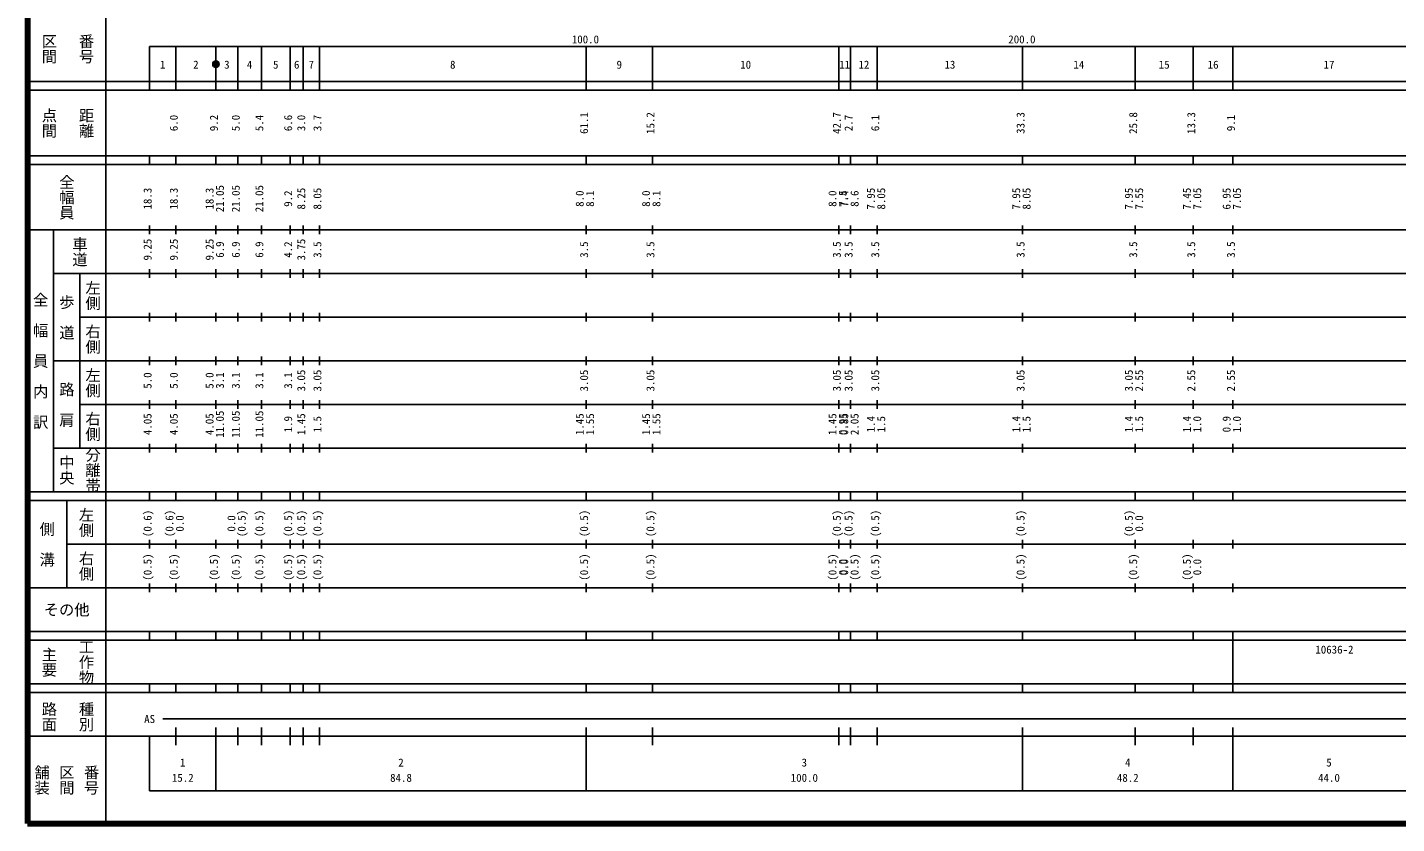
# Model space of a CAD drawing. Units: millimetres, scale not verified. Extents: x 40000 to 680000, y 20000 to 380000.
# Drawn here: x 40000 to 353692, y 20000 to 202409 of the extents above; entities that cross this region are included whole.
import ezdxf
from ezdxf.enums import TextEntityAlignment as Align

# ---------------------------------------------------------------- set-up
doc = ezdxf.new("R2010")
doc.units = ezdxf.units.MM
doc.header["$LTSCALE"] = 1000
doc.layers.add('M-TTL', color=2, linetype='Continuous', lineweight=140)
doc.layers.add('M-TTL-BAND', color=7, linetype='Continuous', lineweight=25)
doc.styles.add('@ＭＳ ゴシック', font='')
doc.styles.add('ＭＳ ゴシック', font='')
doc.styles.get('@ＭＳ ゴシック').set_extended_font_data('@MS Gothic')
doc.styles.get('ＭＳ ゴシック').set_extended_font_data('MS Gothic')

msp = doc.modelspace()

# ---------------------------------------------------------------- linework, layer by layer
at = {"layer": 'M-TTL'}
for p, q in [((40000, 380000), (40000, 20000)), ((40000, 20000), (680000, 20000))]:
    msp.add_line(p, q, dxfattribs=at)
at = {"layer": 'M-TTL-BAND'}
for p, q in [((58000, 370000), (58000, 20000)), ((68000, 198000), (579000, 198000)), ((68000, 198000), (68000, 188000)), ((74000, 188000), (74000, 198000)), ((83200, 188000), (83200, 198000)), ((88200, 188000), (88200, 198000)), ((93600, 188000), (93600, 198000)), ((100200, 188000), (100200, 198000)), ((103200, 188000), (103200, 198000)), ((106900, 188000), (106900, 198000)), ((168000, 188000), (168000, 198000)), ((183200, 188000), (183200, 198000)), ((225900, 188000), (225900, 198000)), ((228600, 188000), (228600, 198000)), ((234700, 188000), (234700, 198000)), ((268000, 188000), (268000, 198000)), ((293800, 188000), (293800, 198000)), ((307100, 188000), (307100, 198000)), ((316200, 188000), (316200, 198000)), ((40000, 190000), (579000, 190000)), ((40000, 188000), (579000, 188000)), ((40000, 173000), (579000, 173000)), ((68000, 171000), (68000, 173000)), ((74000, 171000), (74000, 173000)), ((83200, 171000), (83200, 173000)), ((88200, 171000), (88200, 173000)), ((93600, 171000), (93600, 173000)), ((100200, 171000), (100200, 173000)), ((103200, 171000), (103200, 173000)), ((106900, 171000), (106900, 173000)), ((168000, 171000), (168000, 173000)), ((183200, 171000), (183200, 173000)), ((225900, 171000), (225900, 173000)), ((228600, 171000), (228600, 173000)), ((234700, 171000), (234700, 173000)), ((268000, 171000), (268000, 173000)), ((293800, 171000), (293800, 173000)), ((307100, 171000), (307100, 173000)), ((316200, 171000), (316200, 173000)), ((40000, 171000), (579000, 171000)), ((68000, 155000), (68000, 157000)), ((74000, 155000), (74000, 157000)), ((83200, 155000), (83200, 157000)), ((88200, 155000), (88200, 157000)), ((93600, 155000), (93600, 157000)), ((100200, 155000), (100200, 157000)), ((103200, 155000), (103200, 157000)), ((106900, 155000), (106900, 157000)), ((168000, 155000), (168000, 157000)), ((183200, 155000), (183200, 157000)), ((225900, 155000), (225900, 157000)), ((228600, 155000), (228600, 157000)), ((234700, 155000), (234700, 157000)), ((268000, 155000), (268000, 157000)), ((293800, 155000), (293800, 157000)), ((307100, 155000), (307100, 157000)), ((316200, 155000), (316200, 157000)), ((40000, 156000), (579000, 156000)), ((46000, 96000), (46000, 156000)), ((46000, 146000), (579000, 146000)), ((52000, 146000), (52000, 106000)), ((68000, 145000), (68000, 147000)), ((74000, 145000), (74000, 147000)), ((83200, 145000), (83200, 147000)), ((88200, 145000), (88200, 147000)), ((93600, 145000), (93600, 147000)), ((100200, 145000), (100200, 147000)), ((103200, 145000), (103200, 147000)), ((106900, 145000), (106900, 147000)), ((168000, 145000), (168000, 147000)), ((183200, 145000), (183200, 147000)), ((225900, 145000), (225900, 147000)), ((228600, 145000), (228600, 147000)), ((234700, 145000), (234700, 147000)), ((268000, 145000), (268000, 147000)), ((293800, 145000), (293800, 147000)), ((307100, 145000), (307100, 147000)), ((316200, 145000), (316200, 147000)), ((52000, 136000), (579000, 136000)), ((68000, 135000), (68000, 137000)), ((74000, 135000), (74000, 137000)), ((83200, 135000), (83200, 137000)), ((88200, 135000), (88200, 137000)), ((93600, 135000), (93600, 137000)), ((100200, 135000), (100200, 137000)), ((103200, 135000), (103200, 137000)), ((106900, 135000), (106900, 137000)), ((168000, 135000), (168000, 137000)), ((183200, 135000), (183200, 137000)), ((225900, 135000), (225900, 137000)), ((228600, 135000), (228600, 137000)), ((234700, 135000), (234700, 137000)), ((268000, 135000), (268000, 137000)), ((293800, 135000), (293800, 137000)), ((307100, 135000), (307100, 137000)), ((316200, 135000), (316200, 137000)), ((46000, 126000), (579000, 126000)), ((68000, 125000), (68000, 127000)), ((74000, 125000), (74000, 127000)), ((83200, 125000), (83200, 127000)), ((88200, 125000), (88200, 127000)), ((93600, 125000), (93600, 127000)), ((100200, 125000), (100200, 127000)), ((103200, 125000), (103200, 127000)), ((106900, 125000), (106900, 127000)), ((168000, 125000), (168000, 127000)), ((183200, 125000), (183200, 127000)), ((225900, 125000), (225900, 127000)), ((228600, 125000), (228600, 127000)), ((234700, 125000), (234700, 127000)), ((268000, 125000), (268000, 127000)), ((293800, 125000), (293800, 127000)), ((307100, 125000), (307100, 127000)), ((316200, 125000), (316200, 127000)), ((68000, 115000), (68000, 117000)), ((74000, 115000), (74000, 117000)), ((83200, 115000), (83200, 117000)), ((88200, 115000), (88200, 117000)), ((93600, 115000), (93600, 117000)), ((100200, 115000), (100200, 117000)), ((103200, 115000), (103200, 117000)), ((106900, 115000), (106900, 117000)), ((168000, 115000), (168000, 117000)), ((183200, 115000), (183200, 117000)), ((225900, 115000), (225900, 117000)), ((228600, 115000), (228600, 117000)), ((234700, 115000), (234700, 117000)), ((268000, 115000), (268000, 117000)), ((293800, 115000), (293800, 117000)), ((307100, 115000), (307100, 117000)), ((316200, 115000), (316200, 117000)), ((52000, 116000), (579000, 116000)), ((68000, 105000), (68000, 107000)), ((74000, 105000), (74000, 107000)), ((83200, 105000), (83200, 107000)), ((88200, 105000), (88200, 107000)), ((93600, 105000), (93600, 107000)), ((100200, 105000), (100200, 107000)), ((103200, 105000), (103200, 107000)), ((106900, 105000), (106900, 107000)), ((168000, 105000), (168000, 107000)), ((183200, 105000), (183200, 107000)), ((225900, 105000), (225900, 107000)), ((228600, 105000), (228600, 107000)), ((234700, 105000), (234700, 107000)), ((268000, 105000), (268000, 107000)), ((293800, 105000), (293800, 107000)), ((307100, 105000), (307100, 107000)), ((316200, 105000), (316200, 107000)), ((46000, 106000), (579000, 106000)), ((40000, 96000), (579000, 96000)), ((68000, 94000), (68000, 96000)), ((74000, 94000), (74000, 96000)), ((83200, 94000), (83200, 96000)), ((88200, 94000), (88200, 96000)), ((93600, 94000), (93600, 96000)), ((100200, 94000), (100200, 96000)), ((103200, 94000), (103200, 96000)), ((106900, 94000), (106900, 96000)), ((168000, 94000), (168000, 96000)), ((183200, 94000), (183200, 96000)), ((225900, 94000), (225900, 96000)), ((228600, 94000), (228600, 96000)), ((234700, 94000), (234700, 96000)), ((268000, 94000), (268000, 96000)), ((293800, 94000), (293800, 96000)), ((307100, 94000), (307100, 96000)), ((316200, 94000), (316200, 96000)), ((40000, 94000), (579000, 94000)), ((49000, 94000), (49000, 74000)), ((68000, 83000), (68000, 85000)), ((74000, 83000), (74000, 85000)), ((83200, 83000), (83200, 85000)), ((88200, 83000), (88200, 85000)), ((93600, 83000), (93600, 85000)), ((100200, 83000), (100200, 85000)), ((103200, 83000), (103200, 85000)), ((106900, 83000), (106900, 85000)), ((168000, 83000), (168000, 85000)), ((183200, 83000), (183200, 85000)), ((225900, 83000), (225900, 85000)), ((228600, 83000), (228600, 85000)), ((234700, 83000), (234700, 85000)), ((268000, 83000), (268000, 85000)), ((293800, 83000), (293800, 85000)), ((307100, 83000), (307100, 85000)), ((316200, 83000), (316200, 85000)), ((49000, 84000), (579000, 84000)), ((40000, 74000), (579000, 74000)), ((68000, 73000), (68000, 75000)), ((74000, 73000), (74000, 75000)), ((83200, 73000), (83200, 75000)), ((88200, 73000), (88200, 75000)), ((93600, 73000), (93600, 75000)), ((100200, 73000), (100200, 75000)), ((103200, 73000), (103200, 75000)), ((106900, 73000), (106900, 75000)), ((168000, 73000), (168000, 75000)), ((183200, 73000), (183200, 75000)), ((225900, 73000), (225900, 75000)), ((228600, 73000), (228600, 75000)), ((234700, 73000), (234700, 75000)), ((268000, 73000), (268000, 75000)), ((293800, 73000), (293800, 75000)), ((307100, 73000), (307100, 75000)), ((316200, 73000), (316200, 75000)), ((40000, 64000), (579000, 64000)), ((68000, 62000), (68000, 64000)), ((74000, 62000), (74000, 64000)), ((83200, 62000), (83200, 64000)), ((88200, 62000), (88200, 64000)), ((93600, 62000), (93600, 64000)), ((100200, 62000), (100200, 64000)), ((103200, 62000), (103200, 64000)), ((106900, 62000), (106900, 64000)), ((168000, 62000), (168000, 64000)), ((183200, 62000), (183200, 64000)), ((225900, 62000), (225900, 64000)), ((228600, 62000), (228600, 64000)), ((234700, 62000), (234700, 64000)), ((268000, 62000), (268000, 64000)), ((293800, 62000), (293800, 64000)), ((307100, 62000), (307100, 64000)), ((316200, 62000), (316200, 64000)), ((40000, 62000), (579000, 62000)), ((316200, 52000), (316200, 62000)), ((40000, 52000), (579000, 52000)), ((68000, 50000), (68000, 52000)), ((74000, 50000), (74000, 52000)), ((83200, 50000), (83200, 52000)), ((88200, 50000), (88200, 52000)), ((93600, 50000), (93600, 52000)), ((100200, 50000), (100200, 52000)), ((103200, 50000), (103200, 52000)), ((106900, 50000), (106900, 52000)), ((168000, 50000), (168000, 52000)), ((183200, 50000), (183200, 52000)), ((225900, 50000), (225900, 52000)), ((228600, 50000), (228600, 52000)), ((234700, 50000), (234700, 52000)), ((268000, 50000), (268000, 52000)), ((293800, 50000), (293800, 52000)), ((307100, 50000), (307100, 52000)), ((316200, 50000), (316200, 52000)), ((40000, 50000), (579000, 50000)), ((71000, 44000), (565000, 44000)), ((74000, 38000), (74000, 42000)), ((83200, 27500), (83200, 42000)), ((88200, 38000), (88200, 42000)), ((93600, 38000), (93600, 42000)), ((100200, 38000), (100200, 42000)), ((103200, 38000), (103200, 42000)), ((106900, 38000), (106900, 42000)), ((168000, 27500), (168000, 42000)), ((183200, 38000), (183200, 42000)), ((225900, 38000), (225900, 42000)), ((228600, 38000), (228600, 42000)), ((234700, 38000), (234700, 42000)), ((268000, 27500), (268000, 42000)), ((293800, 38000), (293800, 42000)), ((307100, 38000), (307100, 42000)), ((316200, 27500), (316200, 42000)), ((40000, 40000), (579000, 40000)), ((68000, 40000), (68000, 27500)), ((68000, 27500), (579000, 27500))]:
    msp.add_line(p, q, dxfattribs=at)
for radius in [750, 600, 450, 300, 150, 100]:
    msp.add_circle((83200, 194000), radius, dxfattribs=at)

# ---------------------------------------------------------------- texts
at = {"layer": 'M-TTL-BAND', "style": '@ＭＳ ゴシック'}
for s, p in [('番号', (53500, 197500)), ('区間', (45000, 197500)), ('点間', (45000, 180500)), ('距離', (53500, 180500)), ('全幅員', (49000, 163500)), ('車道', (52000, 151000)), ('左側', (55000, 141000)), ('全\u3000幅\u3000員\u3000内\u3000訳', (43000, 126000)), ('歩\u3000道', (49000, 136000)), ('右側', (55000, 131000)), ('左側', (55000, 121000)), ('路\u3000肩', (49000, 116000)), ('右側', (55000, 111000)), ('中央', (49000, 101000)), ('分離帯', (55000, 101000)), ('左側', (53500, 89000)), ('側\u3000溝', (44500, 84000)), ('右側', (53500, 79000)), ('主要', (45000, 57000)), ('工作物', (53500, 57000)), ('路面', (45000, 44500)), ('種別', (53500, 44500)), ('舗装', (43333, 30000)), ('区間', (49000, 30000)), ('番号', (54667, 30000))]:
    msp.add_text(s, height=2566, rotation=270, dxfattribs=at).set_placement(p, align=Align.MIDDLE_CENTER)
at = {"layer": 'M-TTL-BAND', "style": 'ＭＳ ゴシック'}
for s, p in [('100.0', (167844, 198195)), ('200.0', (267844, 198195)), ('1', (71000, 192405)), ('2', (78600, 192405)), ('3', (85700, 192405)), ('4', (90900, 192405)), ('5', (96900, 192405)), ('6', (101700, 192405)), ('7', (105050, 192405)), ('8', (137450, 192405)), ('9', (175600, 192405)), ('10', (204550, 192405)), ('11', (227250, 192405)), ('12', (231650, 192405)), ('13', (251350, 192405)), ('14', (280900, 192405)), ('15', (300450, 192405)), ('16', (311650, 192405)), ('17', (338200, 192405)), ('AS', (68000, 42500)), ('1', (75600, 32523)), ('2', (125600, 32523)), ('3', (218000, 32523)), ('4', (292100, 32523)), ('5', (338200, 32523)), ('15.2', (75600, 29033)), ('84.8', (125600, 29033)), ('100.0', (218000, 29033)), ('48.2', (292100, 29033)), ('44.0', (338200, 29033))]:
    msp.add_text(s, height=1833, dxfattribs=at).set_placement(p, align=Align.BOTTOM_CENTER)
for s, p in [('6.0', (75000, 180500)), ('9.2', (84200, 180500)), ('5.0', (89200, 180500)), ('5.4', (94600, 180500)), ('6.6', (101200, 180500)), ('3.0', (104200, 180500)), ('3.7', (107900, 180500)), ('61.1', (169000, 180500)), ('15.2', (184200, 180500)), ('42.7', (226900, 180500)), ('2.7', (229600, 180500)), ('6.1', (235700, 180500)), ('33.3', (269000, 180500)), ('25.8', (294800, 180500)), ('13.3', (308100, 180500)), ('9.1', (317200, 180500)), ('18.3', (69000, 163174)), ('18.3', (75000, 163174)), ('18.3', (83200, 163174)), ('21.05', (85570, 163174)), ('21.05', (89200, 163174)), ('21.05', (94600, 163174)), ('9.2', (101200, 163174)), ('8.25', (104200, 163174)), ('8.05', (107900, 163174)), ('8.0', (168000, 163174)), ('8.1', (170370, 163174)), ('8.0', (183200, 163174)), ('8.1', (185570, 163174)), ('8.0', (225900, 163174)), ('7.5', (228270, 163174)), ('7.4', (228600, 163174)), ('8.6', (230970, 163174)), ('7.95', (234700, 163174)), ('8.05', (237070, 163174)), ('7.95', (268000, 163174)), ('8.05', (270370, 163174)), ('7.95', (293800, 163174)), ('7.55', (296170, 163174)), ('7.45', (307100, 163174)), ('7.05', (309470, 163174)), ('6.95', (316200, 163174)), ('7.05', (318570, 163174)), ('9.25', (69000, 151500)), ('9.25', (75000, 151500)), ('9.25', (83200, 151500)), ('3.75', (104200, 151500)), ('6.9', (85570, 151500)), ('6.9', (89200, 151500)), ('6.9', (94600, 151500)), ('4.2', (101200, 151500)), ('3.5', (107900, 151500)), ('3.5', (169000, 151500)), ('3.5', (184200, 151500)), ('3.5', (226900, 151500)), ('3.5', (229600, 151500)), ('3.5', (235700, 151500)), ('3.5', (269000, 151500)), ('3.5', (294800, 151500)), ('3.5', (308100, 151500)), ('3.5', (317200, 151500)), ('5.0', (69000, 121500)), ('5.0', (75000, 121500)), ('5.0', (83200, 121500)), ('3.1', (85570, 121500)), ('3.1', (89200, 121500)), ('3.1', (94600, 121500)), ('3.1', (101200, 121500)), ('3.05', (104200, 121500)), ('3.05', (107900, 121500)), ('3.05', (169000, 121500)), ('3.05', (184200, 121500)), ('3.05', (226900, 121500)), ('3.05', (229600, 121500)), ('3.05', (235700, 121500)), ('3.05', (269000, 121500)), ('3.05', (293800, 121500)), ('2.55', (296170, 121500)), ('2.55', (308100, 121500)), ('2.55', (317200, 121500)), ('4.05', (69000, 111500)), ('4.05', (75000, 111500)), ('4.05', (83200, 111500)), ('11.05', (85570, 111500)), ('11.05', (89200, 111500)), ('11.05', (94600, 111500)), ('1.9', (101200, 111500)), ('1.45', (104200, 111500)), ('1.5', (107900, 111500)), ('1.45', (168000, 111500)), ('1.55', (170370, 111500)), ('1.45', (183200, 111500)), ('1.55', (185570, 111500)), ('1.45', (225900, 111500)), ('0.95', (228270, 111500)), ('0.85', (228600, 111500)), ('2.05', (230970, 111500)), ('1.4', (234700, 111500)), ('1.5', (237070, 111500)), ('1.4', (268000, 111500)), ('1.5', (270370, 111500)), ('1.4', (293800, 111500)), ('1.5', (296170, 111500)), ('1.4', (307100, 111500)), ('1.0', (309470, 111500)), ('0.9', (316200, 111500)), ('1.0', (318570, 111500)), ('(0.6)', (69000, 88764)), ('(0.6)', (74000, 88764)), ('(0.5)', (90570, 88764)), ('(0.5)', (94600, 88764)), ('(0.5)', (101200, 88764)), ('(0.5)', (104200, 88764)), ('(0.5)', (107900, 88764)), ('(0.5)', (169000, 88764)), ('(0.5)', (184200, 88764)), ('(0.5)', (226900, 88764)), ('(0.5)', (229600, 88764)), ('(0.5)', (235700, 88764)), ('(0.5)', (269000, 88764)), ('(0.5)', (293800, 88764)), ('0.0', (76370, 88764)), ('0.0', (88200, 88764)), ('0.0', (296170, 88764)), ('(0.5)', (69000, 78764)), ('(0.5)', (75000, 78764)), ('(0.5)', (84200, 78764)), ('(0.5)', (89200, 78764)), ('(0.5)', (94600, 78764)), ('(0.5)', (101200, 78764)), ('(0.5)', (104200, 78764)), ('(0.5)', (107900, 78764)), ('(0.5)', (169000, 78764)), ('(0.5)', (184200, 78764)), ('(0.5)', (225900, 78764)), ('0.0', (228270, 78764)), ('0.0', (228600, 78764)), ('(0.5)', (230970, 78764)), ('(0.5)', (235700, 78764)), ('(0.5)', (269000, 78764)), ('(0.5)', (294800, 78764)), ('(0.5)', (307100, 78764)), ('0.0', (309470, 78764))]:
    msp.add_text(s, height=1833, rotation=90, dxfattribs=at).set_placement(p, align=Align.BOTTOM_CENTER)
msp.add_text('その他', height=2566, dxfattribs=at).set_placement((49000, 69000), align=Align.MIDDLE_CENTER)
msp.add_text('10636-2', height=1833, dxfattribs=at).set_placement((335075, 58405), align=Align.BOTTOM_LEFT)

doc.saveas('drawing.dxf')
